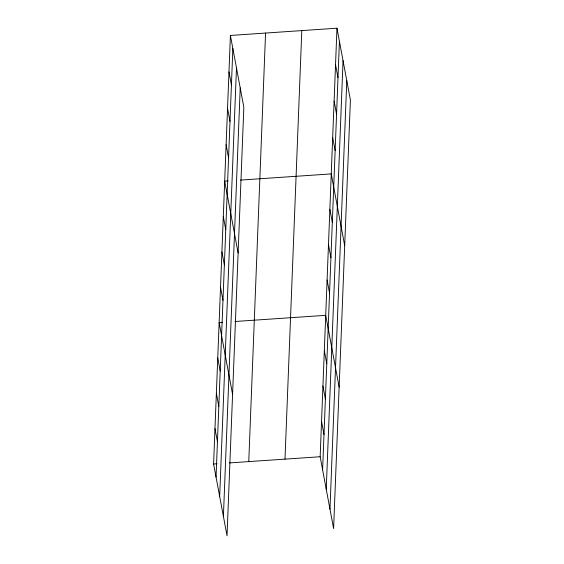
<?xml version="1.0" encoding="UTF-8"?>
<svg xmlns="http://www.w3.org/2000/svg" width="564" height="564" viewBox="0 0 564 564"><rect width="100%" height="100%" fill="white"/><g stroke="black" fill="none" stroke-linecap="round" stroke-linejoin="round"><path stroke-width="0.85" d="M230.401 35.454L243.838 107.259L227.031 535.8L213.594 463.996L230.401 35.454L336.969 28.2L350.406 100.004L333.599 528.546L320.162 456.741L336.969 28.2M216.047 477.102L232.854 48.567M219.671 496.475L236.478 67.934M223.407 516.434L240.215 87.892M248.759 461.599L265.566 33.057M284.996 459.131L301.803 30.59M322.615 469.854L339.422 41.313M326.239 489.221L343.046 60.679M329.975 509.179L346.782 80.638M228.201 180.917L224.683 181.157L238.121 252.961M240.511 180.078L331.251 173.902L344.696 245.714M222.653 322.333L219.142 322.573L232.579 394.384M234.962 321.494L325.71 315.325L339.147 387.13M213.594 463.996L217.112 463.756M229.421 462.917L320.162 456.741M335.538 64.627L337.991 77.74M334.114 101.055L336.567 114.168M332.682 137.475L335.136 150.588M329.869 209.258L332.323 222.371M328.481 244.614L330.934 257.727M327.099 279.97L329.552 293.083M324.321 350.674L326.775 363.787M322.939 386.03L325.393 399.143M321.55 421.386L324.004 434.499M228.97 71.875L231.423 84.988M227.539 108.302L229.992 121.415M226.115 144.729L228.568 157.842M223.295 216.513L225.755 229.626M221.913 251.868L224.366 264.974M220.524 287.217L222.977 300.33M217.753 357.928L220.207 371.041M216.364 393.284L218.818 406.397M214.983 428.64L217.436 441.753"/></g></svg>
